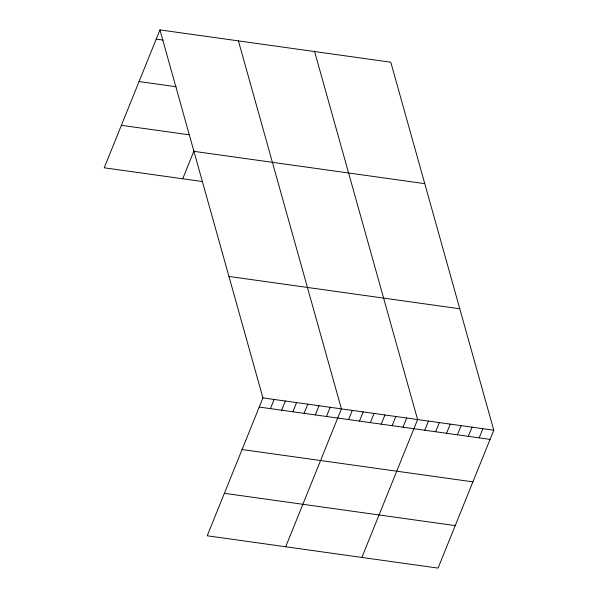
<?xml version="1.0" encoding="UTF-8"?>
<svg xmlns="http://www.w3.org/2000/svg" width="598" height="598" viewBox="0 0 598 598"><rect width="100%" height="100%" fill="white"/><g stroke="black" fill="none" stroke-linecap="round" stroke-linejoin="round"><path stroke-width="0.9" d="M159.943 29.9L262.933 397.887L207.222 535.786L438.057 568.1L493.776 430.209L390.778 62.214L159.943 29.9L104.224 167.791L202.662 181.575M182.711 178.78L194.044 150.748M270.438 408.636L274.146 399.457M281.651 410.206L285.358 401.026M292.863 411.775L296.571 402.596M304.076 413.345L307.783 404.166M315.288 414.915L318.996 405.736M326.501 416.485L330.208 407.305M285.702 546.774L341.421 408.875L238.423 40.888M348.597 419.579L352.297 410.4M359.473 421.097L363.18 411.925M370.356 422.622L374.064 413.45M381.24 424.146L384.948 414.975M392.124 425.671L395.831 416.492M403.007 427.196L406.715 418.017M361.88 557.433L417.598 419.542L314.6 51.555M424.774 430.239L428.474 421.067M435.65 431.763L439.358 422.592M446.534 433.288L450.242 424.117M457.418 434.813L461.125 425.634M468.301 436.338L472.009 427.159M479.185 437.856L482.892 428.684M156.235 39.072L163.134 40.044M139.072 81.552L176.156 86.747M121.387 125.318L188.662 134.737M193.924 151.339L424.767 183.653M228.944 276.455L459.787 308.77M262.933 397.887L493.776 430.209M259.226 407.066L490.068 439.38M242.063 449.539L472.906 481.861M224.377 493.305L455.22 525.62"/></g></svg>
